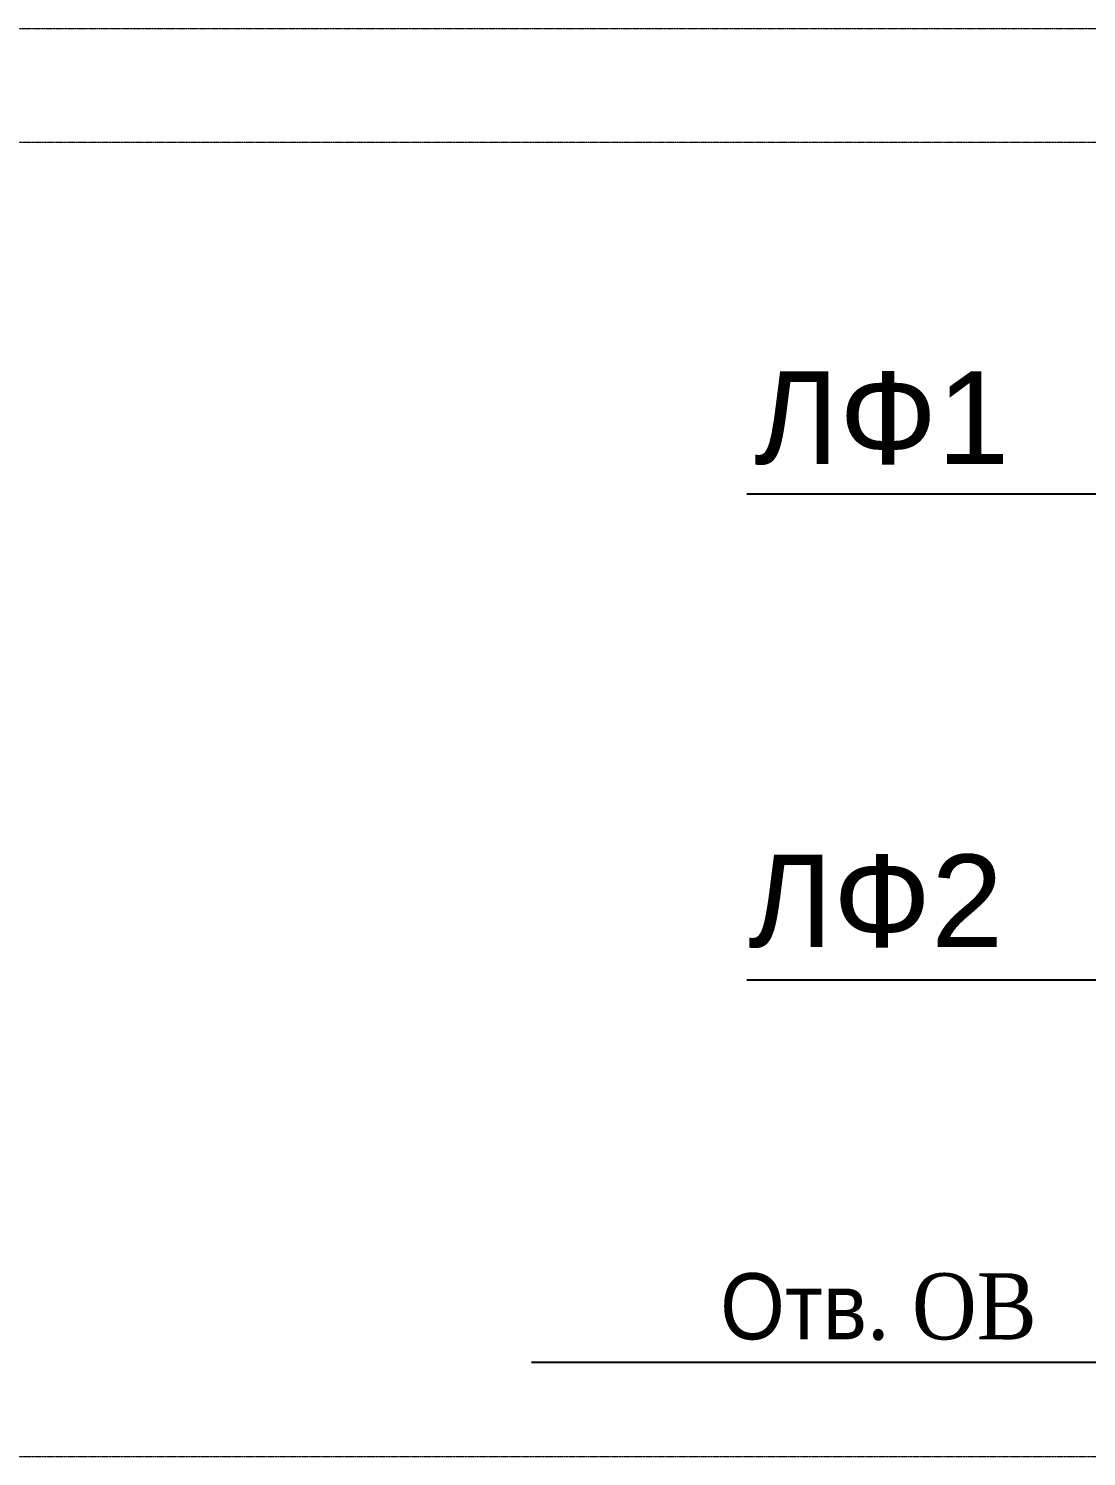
# Model space of a CAD drawing. Header units: inches. Extents: x -407541 to 6688123, y -998590 to 1205599.
# Drawn here: x 8306 to 12308, y 266437 to 271837 of the extents above; entities that cross this region are included whole.
import ezdxf

# ---------------------------------------------------------------- set-up
doc = ezdxf.new("R2010")
doc.units = ezdxf.units.IN
doc.header["$MEASUREMENT"] = 0
doc.linetypes.add('ACAD_ISO04W100', pattern=[30, 24, -3, 0, -3])
for name, color, linetype, lineweight in [('Оси', 254, 'ACAD_ISO04W100', 5), ('подписи Л и ЛК', 92, 'Continuous', 9), ('текст_OB', 40, 'Continuous', 25)]:
    doc.layers.add(name, color=color, linetype=linetype, lineweight=lineweight)
doc.styles.get("Standard").update_dxf_attribs({"font": 'arial.ttf'})
doc.styles.add('style1', font='arial.ttf', dxfattribs={"width": 0.9, "height": 500})
doc.dimstyles.new('для 100 масштаба', dxfattribs={"dimtxt": 200, "dimasz": 150, "dimexe": 70, "dimexo": 0, "dimgap": 50, "dimtad": 1, "dimdec": 0, "dimrnd": 5, "dimzin": 0, "dimdsep": 46, "dimtxsty": 'Standard', "dimblk": 'ARCHTICK', "dimcen": 0, "dimadec": 0, "dimazin": 0, "dimtfac": 1, "dimtdec": 0, "dimtmove": 1, "dimatfit": 2, "dimldrblk": 'DOT', "dimfxl": 1, "dimtolj": 1, "dimtzin": 0, "dimarcsym": 0})

# ---------------------------------------------------------------- blocks, each defined once
blk = doc.blocks.new('_ARCHTICK')
at = {"color": 0, "linetype": 'ByBlock', "const_width": 0.15}
blk.add_lwpolyline([(-0.5, -0.5), (0.5, 0.5)], dxfattribs=at)
blk = doc.blocks.new('_Dot')
at = {"color": 0, "linetype": 'ByBlock', "lineweight": -2}
blk.add_line((-0.5, 0), (-1, 0), dxfattribs=at)
at = {"color": 0, "linetype": 'ByBlock', "const_width": 0.5}
blk.add_lwpolyline([(-0.25, 0, 1), (0.25, 0, 1)], format="xyb", close=True, dxfattribs=at)

msp = doc.modelspace()

# ---------------------------------------------------------------- linework, layer by layer
at = {"layer": 'Оси', "ltscale": 0.3}
for p, q in [((3211.5, 271837.2), (190595, 271837.2)), ((1503.2, 271407.2), (26392, 271407.2)), ((1503.2, 266437.2), (192303.2, 266437.2))]:
    msp.add_line(p, q, dxfattribs=at)
at = {"layer": 'текст_OB', "ltscale": 0.1}
msp.add_line((14175.3, 266792.5), (10208.2, 266792.5), dxfattribs=at)

# ---------------------------------------------------------------- texts
at = {"layer": 'подписи Л и ЛК', "char_height": 350, "width": 4589.447, "attachment_point": 9}
for s, insert in [('{\\fArial|b0|i0|c204|p34;ЛФ1}', (12015.4, 270186.3)), ('{\\fArial|b0|i0|c204|p34;ЛФ2}', (11992.5, 268359.5))]:
    msp.add_mtext(s, dxfattribs=dict(at, insert=insert))
at = {"layer": 'текст_OB', "ltscale": 0.1, "insert": (11521, 267130.2), "char_height": 250, "width": 4169.863, "attachment_point": 2, "style": 'style1'}
msp.add_mtext('Отв{\\fTimes New Roman|b0|i0|c238|p18;. OB }', dxfattribs=at)

# ---------------------------------------------------------------- leaders
at = {"layer": 'подписи Л и ЛК', "ltscale": 0.1}
for points in [[(14285.4, 270076.8), (11022.7, 270076.8)], [(14285.4, 268238.1), (11022.7, 268238.1)]]:
    msp.add_leader(points, dimstyle='для 100 масштаба', override={"dimgap": 50, "dimtad": 0}, dxfattribs=at)

doc.saveas('drawing.dxf')
